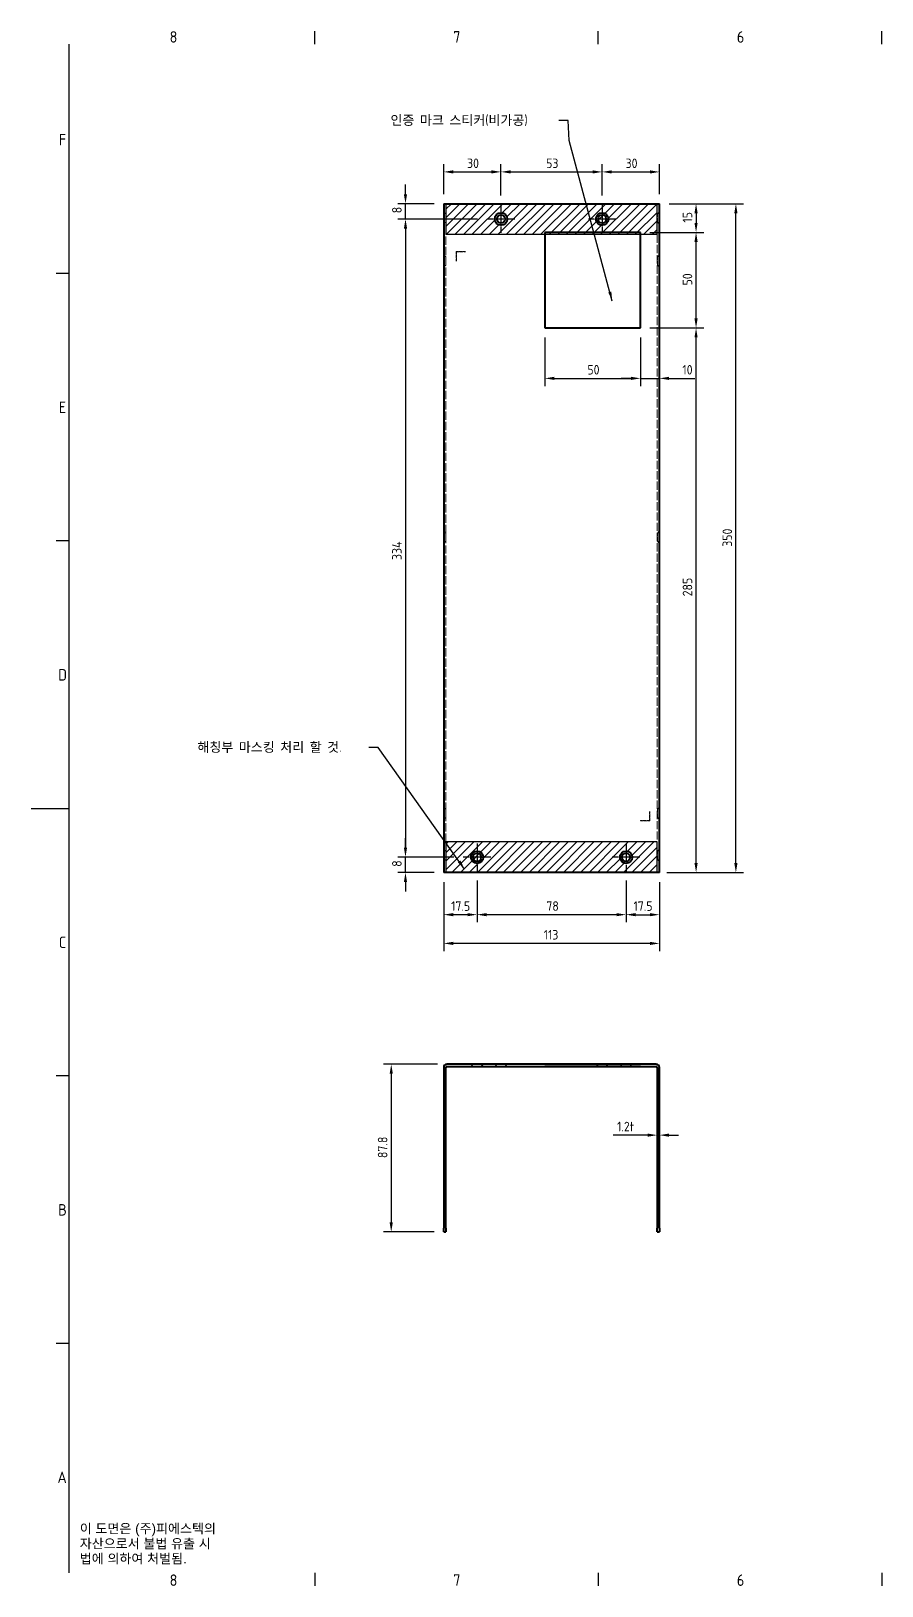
# Model space of a CAD drawing. Header units: millimetres. Extents: x 0 to 1188, y 0 to 840.
# Drawn here: x 0 to 445, y 13 to 827 of the extents above; entities that cross this region are included whole.
import ezdxf

# ---------------------------------------------------------------- set-up
doc = ezdxf.new("R2010")
doc.units = ezdxf.units.MM
doc.header["$LTSCALE"] = 2
doc.linetypes.add('CHAIN', pattern=[0.3543, 0.2362, -0.0295, 0.0591, -0.0295])
doc.linetypes.add('DASHED', pattern=[0.2067, 0.1654, -0.0413])
doc.layers.get('0').update_dxf_attribs({"color": 3, "lineweight": 25})
for name, color, linetype, lineweight in [('가려진 것(ISO)', 2, 'DASHED', 18), ('가시적인 것(ISO)', 3, 'Continuous', 40), ('경계(ISO)', 7, 'Continuous', 25), ('기호(ISO)', 5, 'Continuous', 25), ('스케치 형상(ISO)', 3, 'Continuous', 25), ('중심 표식(ISO)', 1, 'Continuous', 25), ('치수(ISO)', 2, 'Continuous', 25), ('해치(ISO)', 7, 'Continuous', 18)]:
    doc.layers.add(name, color=color, linetype=linetype, lineweight=lineweight)
doc.styles.add('문자 텍스트_PSTEK_POSCO', font='isocp.shx')
doc.styles.add('치수 텍스트_PSTEK_POSCO', font='isocp.shx')
doc.dimstyles.new('치수_PSTEK_POSCO', dxfattribs={"dimscale": 2, "dimtxt": 2.5, "dimasz": 2.5, "dimexe": 2, "dimexo": 2.5, "dimgap": 1, "dimtad": 1, "dimrnd": 1e-08, "dimdsep": 46, "dimtxsty": '치수 텍스트_PSTEK_POSCO', "dimcen": 0.09, "dimdle": 10, "dimclrd": 7, "dimclre": 7, "dimclrt": 2, "dimadec": 1, "dimazin": 2, "dimtfac": 1, "dimtmove": 0, "dimatfit": 3, "dimfxl": 0, "dimtolj": 1, "dimlwd": -1, "dimlwe": -1, "dimarcsym": 0})
doc.dimstyles.new('치수_PSTEK_POSCO$7', dxfattribs={"dimscale": 2, "dimtxt": 2.5, "dimasz": 2.5, "dimexe": 2, "dimexo": 2.5, "dimgap": 1, "dimtad": 1, "dimrnd": 1e-08, "dimdsep": 46, "dimtxsty": '치수 텍스트_PSTEK_POSCO', "dimcen": 0.09, "dimdle": 10, "dimclrd": 7, "dimclre": 7, "dimclrt": 2, "dimadec": 1, "dimazin": 2, "dimtfac": 1, "dimtmove": 0, "dimatfit": 3, "dimfxl": 0, "dimtolj": 1, "dimlwd": -1, "dimlwe": -1, "dimarcsym": 0})
pattern_1 = [(45, (0, 0), (-2.245064, 2.245064), [])]

# ---------------------------------------------------------------- blocks, each defined once
blk = doc.blocks.new('경계 Default Border')
at = {"layer": '경계(ISO)'}
for p, q in [((74.25, 410), (74.25, 413.4)), ((148.5, 410), (148.5, 413.4)), ((222.75, 410), (222.75, 413.4)), ((10, 350), (6.6, 350)), ((10, 280), (6.6, 280)), ((10, 140), (6.6, 140)), ((10, 70), (6.6, 70)), ((74.25, 10), (74.25, 6.6)), ((148.5, 10), (148.5, 6.6)), ((222.75, 10), (222.75, 6.6))]:
    blk.add_line(p, q, dxfattribs=at)
at = {"layer": '경계(ISO)', "flags": 128}
for points in [[(10, 10), (10, 410)], [(0, 210), (10, 210)]]:
    blk.add_lwpolyline(points, dxfattribs=at)
at = {"layer": '경계(ISO)', "color": 2, "char_height": 3, "attachment_point": 7, "style": '문자 텍스트_PSTEK_POSCO'}
for s, insert in [('8', (36.27, 410.37)), ('7', (110.52, 410.39)), ('6', (184.77, 410.37)), ('F', (7.24, 383.5)), ('E', (7.24, 313.47)), ('D', (7.08, 243.47)), ('C', (7.24, 173.47)), ('B', (7.08, 103.47)), ('A', (6.91, 33.49)), ('8', (36.27, 6.57)), ('7', (110.52, 6.59)), ('6', (184.77, 6.57))]:
    blk.add_mtext(s, dxfattribs=dict(at, insert=insert))
blk = doc.blocks.new('*D25')
at = {"layer": 'Defpoints', "color": 0}
for p in [(329.04, 736.46), (319.04, 721.46), (348.19, 721.46)]:
    blk.add_point(p, dxfattribs=at)
at = {"layer": '치수(ISO)', "color": 7}
for p, q in [((334.04, 736.46), (352.19, 736.46)), ((348.19, 731.46), (348.19, 726.46)), ((324.04, 721.46), (352.19, 721.46))]:
    blk.add_line(p, q, dxfattribs=at)
for points in [[(347.35, 731.46), (349.02, 731.46), (348.19, 736.46)], [(347.35, 726.46), (349.02, 726.46), (348.19, 721.46)]]:
    blk.add_solid(points, dxfattribs=at)
at = {"layer": '치수(ISO)', "color": 2, "insert": (343.69, 726.6), "char_height": 5, "attachment_point": 4, "rotation": 90, "style": '치수 텍스트_PSTEK_POSCO'}
blk.add_mtext('\\A1;15', dxfattribs=at)
blk = doc.blocks.new('*D26')
at = {"layer": 'Defpoints', "color": 0}
for p in [(319.04, 721.46), (348.19, 721.46), (319.04, 671.46)]:
    blk.add_point(p, dxfattribs=at)
at = {"layer": '치수(ISO)', "color": 7}
for p, q in [((324.04, 721.46), (352.19, 721.46)), ((348.19, 676.46), (348.19, 716.46)), ((324.04, 671.46), (352.19, 671.46))]:
    blk.add_line(p, q, dxfattribs=at)
for points in [[(347.35, 716.46), (349.02, 716.46), (348.19, 721.46)], [(347.35, 676.46), (349.02, 676.46), (348.19, 671.46)]]:
    blk.add_solid(points, dxfattribs=at)
at = {"layer": '치수(ISO)', "color": 2, "insert": (343.69, 693.7), "char_height": 5, "attachment_point": 4, "rotation": 90, "style": '치수 텍스트_PSTEK_POSCO'}
blk.add_mtext('\\A1;50', dxfattribs=at)
blk = doc.blocks.new('*D27')
at = {"layer": 'Defpoints', "color": 0}
for p in [(269.04, 671.46), (319.04, 671.46), (319.04, 645.07)]:
    blk.add_point(p, dxfattribs=at)
at = {"layer": '치수(ISO)', "color": 7}
for p, q in [((269.04, 666.46), (269.04, 641.07)), ((319.04, 666.46), (319.04, 641.07)), ((274.04, 645.07), (314.04, 645.07))]:
    blk.add_line(p, q, dxfattribs=at)
for points in [[(274.04, 645.91), (274.04, 644.24), (269.04, 645.07)], [(314.04, 645.91), (314.04, 644.24), (319.04, 645.07)]]:
    blk.add_solid(points, dxfattribs=at)
at = {"layer": '치수(ISO)', "color": 2, "insert": (291.28, 649.57), "char_height": 5, "attachment_point": 4, "style": '치수 텍스트_PSTEK_POSCO'}
blk.add_mtext('\\A1;50', dxfattribs=at)
blk = doc.blocks.new('*D37')
at = {"layer": 'Defpoints', "color": 0}
for p in [(319.04, 671.46), (348.19, 671.46), (327.84, 386.46)]:
    blk.add_point(p, dxfattribs=at)
at = {"layer": '치수(ISO)', "color": 7}
for p, q in [((324.04, 671.46), (352.19, 671.46)), ((348.19, 391.46), (348.19, 666.46)), ((332.84, 386.46), (352.19, 386.46))]:
    blk.add_line(p, q, dxfattribs=at)
for points in [[(347.35, 666.46), (349.02, 666.46), (348.19, 671.46)], [(347.35, 391.46), (349.02, 391.46), (348.19, 386.46)]]:
    blk.add_solid(points, dxfattribs=at)
at = {"layer": '치수(ISO)', "color": 2, "insert": (343.69, 530.99), "char_height": 5, "attachment_point": 4, "rotation": 90, "style": '치수 텍스트_PSTEK_POSCO'}
blk.add_mtext('\\A1;285', dxfattribs=at)
blk = doc.blocks.new('*D38')
at = {"layer": 'Defpoints', "color": 0}
for p in [(217.74, 286.17), (188.57, 198.37), (216.04, 198.37)]:
    blk.add_point(p, dxfattribs=at)
at = {"layer": '치수(ISO)', "color": 7}
for p, q in [((212.74, 286.17), (184.57, 286.17)), ((188.57, 281.17), (188.57, 203.37)), ((211.04, 198.37), (184.57, 198.37))]:
    blk.add_line(p, q, dxfattribs=at)
for points in [[(187.74, 281.17), (189.41, 281.17), (188.57, 286.17)], [(187.74, 203.37), (189.41, 203.37), (188.57, 198.37)]]:
    blk.add_solid(points, dxfattribs=at)
at = {"layer": '치수(ISO)', "color": 2, "insert": (184.07, 237.02), "char_height": 5, "attachment_point": 4, "rotation": 90, "style": '치수 텍스트_PSTEK_POSCO'}
blk.add_mtext('\\A1;87.8', dxfattribs=at)
blk = doc.blocks.new('*D40')
at = {"layer": 'Defpoints', "color": 0}
for p in [(233.54, 387.21), (311.54, 387.21), (233.54, 364.41)]:
    blk.add_point(p, dxfattribs=at)
at = {"layer": '치수(ISO)', "color": 7}
for p, q in [((233.54, 382.21), (233.54, 360.41)), ((311.54, 382.21), (311.54, 360.41)), ((306.54, 364.41), (238.54, 364.41))]:
    blk.add_line(p, q, dxfattribs=at)
for points in [[(238.54, 365.24), (238.54, 363.58), (233.54, 364.41)], [(306.54, 365.24), (306.54, 363.58), (311.54, 364.41)]]:
    blk.add_solid(points, dxfattribs=at)
at = {"layer": '치수(ISO)', "color": 2, "insert": (269.79, 368.91), "char_height": 5, "attachment_point": 4, "style": '치수 텍스트_PSTEK_POSCO'}
blk.add_mtext('\\A1;78', dxfattribs=at)
blk = doc.blocks.new('*D41')
at = {"layer": 'Defpoints', "color": 0}
for p in [(216.04, 386.46), (329.04, 386.46), (216.04, 349.38)]:
    blk.add_point(p, dxfattribs=at)
at = {"layer": '치수(ISO)', "color": 7}
for p, q in [((216.04, 381.46), (216.04, 345.38)), ((329.04, 381.46), (329.04, 345.38)), ((324.04, 349.38), (221.04, 349.38))]:
    blk.add_line(p, q, dxfattribs=at)
for points in [[(221.04, 350.21), (221.04, 348.54), (216.04, 349.38)], [(324.04, 350.21), (324.04, 348.54), (329.04, 349.38)]]:
    blk.add_solid(points, dxfattribs=at)
at = {"layer": '치수(ISO)', "color": 2, "insert": (268.42, 353.88), "char_height": 5, "attachment_point": 4, "style": '치수 텍스트_PSTEK_POSCO'}
blk.add_mtext('\\A1;113', dxfattribs=at)
blk = doc.blocks.new('*D42')
at = {"layer": 'Defpoints', "color": 0}
for p in [(311.54, 387.21), (329.04, 386.46), (329.04, 364.41)]:
    blk.add_point(p, dxfattribs=at)
at = {"layer": '치수(ISO)', "color": 7}
for p, q in [((311.54, 382.21), (311.54, 360.41)), ((329.04, 381.46), (329.04, 360.41)), ((316.54, 364.41), (324.04, 364.41))]:
    blk.add_line(p, q, dxfattribs=at)
for points in [[(316.54, 365.24), (316.54, 363.58), (311.54, 364.41)], [(324.04, 365.24), (324.04, 363.58), (329.04, 364.41)]]:
    blk.add_solid(points, dxfattribs=at)
at = {"layer": '치수(ISO)', "color": 2, "insert": (315.43, 368.91), "char_height": 5, "attachment_point": 4, "style": '치수 텍스트_PSTEK_POSCO'}
blk.add_mtext('\\A1;17.5', dxfattribs=at)
blk = doc.blocks.new('*D43')
at = {"layer": 'Defpoints', "color": 0}
for p in [(216.04, 386.46), (233.54, 387.21), (216.04, 364.41)]:
    blk.add_point(p, dxfattribs=at)
at = {"layer": '치수(ISO)', "color": 7}
for p, q in [((216.04, 381.46), (216.04, 360.41)), ((233.54, 382.21), (233.54, 360.41)), ((228.54, 364.41), (221.04, 364.41))]:
    blk.add_line(p, q, dxfattribs=at)
for points in [[(221.04, 365.24), (221.04, 363.58), (216.04, 364.41)], [(228.54, 365.24), (228.54, 363.58), (233.54, 364.41)]]:
    blk.add_solid(points, dxfattribs=at)
at = {"layer": '치수(ISO)', "color": 2, "insert": (219.93, 368.91), "char_height": 5, "attachment_point": 4, "style": '치수 텍스트_PSTEK_POSCO'}
blk.add_mtext('\\A1;17.5', dxfattribs=at)
blk = doc.blocks.new('*D44')
at = {"layer": 'Defpoints', "color": 0}
for p in [(238.79, 728.46), (196.04, 394.46), (226.29, 394.46)]:
    blk.add_point(p, dxfattribs=at)
at = {"layer": '치수(ISO)', "color": 7}
for p, q in [((233.79, 728.46), (192.04, 728.46)), ((196.04, 723.46), (196.04, 399.46)), ((221.29, 394.46), (192.04, 394.46))]:
    blk.add_line(p, q, dxfattribs=at)
for points in [[(195.2, 723.46), (196.87, 723.46), (196.04, 728.46)], [(195.2, 399.46), (196.87, 399.46), (196.04, 394.46)]]:
    blk.add_solid(points, dxfattribs=at)
at = {"layer": '치수(ISO)', "color": 2, "insert": (191.54, 550.01), "char_height": 5, "attachment_point": 4, "rotation": 90, "style": '치수 텍스트_PSTEK_POSCO'}
blk.add_mtext('\\A1;334', dxfattribs=at)
blk = doc.blocks.new('*D45')
at = {"layer": 'Defpoints', "color": 0}
for p in [(196.04, 394.46), (226.29, 394.46), (216.04, 386.46)]:
    blk.add_point(p, dxfattribs=at)
at = {"layer": '치수(ISO)', "color": 7}
for p, q in [((196.04, 399.46), (196.04, 404.46)), ((221.29, 394.46), (192.04, 394.46)), ((196.04, 386.46), (196.04, 394.46)), ((211.04, 386.46), (192.04, 386.46)), ((196.04, 381.46), (196.04, 376.46))]:
    blk.add_line(p, q, dxfattribs=at)
for points in [[(195.2, 399.46), (196.87, 399.46), (196.04, 394.46)], [(195.2, 381.46), (196.87, 381.46), (196.04, 386.46)]]:
    blk.add_solid(points, dxfattribs=at)
at = {"layer": '치수(ISO)', "color": 2, "insert": (191.54, 389.46), "char_height": 5, "attachment_point": 4, "rotation": 90, "style": '치수 텍스트_PSTEK_POSCO'}
blk.add_mtext('\\A1;8', dxfattribs=at)
blk = doc.blocks.new('*D46')
at = {"layer": 'Defpoints', "color": 0}
for p in [(196.04, 736.46), (216.04, 736.46), (238.79, 728.46)]:
    blk.add_point(p, dxfattribs=at)
at = {"layer": '치수(ISO)', "color": 7}
for p, q in [((196.04, 741.46), (196.04, 746.46)), ((211.04, 736.46), (192.04, 736.46)), ((196.04, 728.46), (196.04, 736.46)), ((233.79, 728.46), (192.04, 728.46)), ((196.04, 723.46), (196.04, 718.46))]:
    blk.add_line(p, q, dxfattribs=at)
for points in [[(195.2, 741.46), (196.87, 741.46), (196.04, 736.46)], [(195.2, 723.46), (196.87, 723.46), (196.04, 728.46)]]:
    blk.add_solid(points, dxfattribs=at)
at = {"layer": '치수(ISO)', "color": 2, "insert": (191.54, 731.46), "char_height": 5, "attachment_point": 4, "rotation": 90, "style": '치수 텍스트_PSTEK_POSCO'}
blk.add_mtext('\\A1;8', dxfattribs=at)
blk = doc.blocks.new('*D47')
at = {"layer": 'Defpoints', "color": 0}
for p in [(246.04, 753.11), (216.04, 736.46), (246.04, 735.71)]:
    blk.add_point(p, dxfattribs=at)
at = {"layer": '치수(ISO)', "color": 7}
for p, q in [((216.04, 741.46), (216.04, 757.11)), ((246.04, 740.71), (246.04, 757.11)), ((221.04, 753.11), (241.04, 753.11))]:
    blk.add_line(p, q, dxfattribs=at)
for points in [[(221.04, 753.95), (221.04, 752.28), (216.04, 753.11)], [(241.04, 753.95), (241.04, 752.28), (246.04, 753.11)]]:
    blk.add_solid(points, dxfattribs=at)
at = {"layer": '치수(ISO)', "color": 2, "insert": (228.28, 757.61), "char_height": 5, "attachment_point": 4, "style": '치수 텍스트_PSTEK_POSCO'}
blk.add_mtext('\\A1;30', dxfattribs=at)
blk = doc.blocks.new('*D48')
at = {"layer": 'Defpoints', "color": 0}
for p in [(299.04, 753.11), (246.04, 735.71), (299.04, 735.71)]:
    blk.add_point(p, dxfattribs=at)
at = {"layer": '치수(ISO)', "color": 7}
for p, q in [((246.04, 740.71), (246.04, 757.11)), ((299.04, 740.71), (299.04, 757.11)), ((251.04, 753.11), (294.04, 753.11))]:
    blk.add_line(p, q, dxfattribs=at)
for points in [[(251.04, 753.95), (251.04, 752.28), (246.04, 753.11)], [(294.04, 753.95), (294.04, 752.28), (299.04, 753.11)]]:
    blk.add_solid(points, dxfattribs=at)
at = {"layer": '치수(ISO)', "color": 2, "insert": (269.68, 757.61), "char_height": 5, "attachment_point": 4, "style": '치수 텍스트_PSTEK_POSCO'}
blk.add_mtext('\\A1;53', dxfattribs=at)
blk = doc.blocks.new('*D49')
at = {"layer": 'Defpoints', "color": 0}
for p in [(329.04, 753.11), (299.04, 735.71), (329.04, 736.46)]:
    blk.add_point(p, dxfattribs=at)
at = {"layer": '치수(ISO)', "color": 7}
for p, q in [((299.04, 740.71), (299.04, 757.11)), ((329.04, 741.46), (329.04, 757.11)), ((304.04, 753.11), (324.04, 753.11))]:
    blk.add_line(p, q, dxfattribs=at)
for points in [[(304.04, 753.95), (304.04, 752.28), (299.04, 753.11)], [(324.04, 753.95), (324.04, 752.28), (329.04, 753.11)]]:
    blk.add_solid(points, dxfattribs=at)
at = {"layer": '치수(ISO)', "color": 2, "insert": (311.28, 757.61), "char_height": 5, "attachment_point": 4, "style": '치수 텍스트_PSTEK_POSCO'}
blk.add_mtext('\\A1;30', dxfattribs=at)
blk = doc.blocks.new('*D50')
at = {"layer": 'Defpoints', "color": 0}
for p in [(319.04, 671.46), (329.04, 648.44), (329.04, 645.07)]:
    blk.add_point(p, dxfattribs=at)
at = {"layer": '치수(ISO)', "color": 7}
for p, q in [((319.04, 666.46), (319.04, 641.07)), ((314.04, 645.07), (309.04, 645.07)), ((319.04, 645.07), (329.04, 645.07)), ((334.04, 645.07), (347.54, 645.07))]:
    blk.add_line(p, q, dxfattribs=at)
for points in [[(314.04, 645.91), (314.04, 644.24), (319.04, 645.07)], [(334.04, 645.91), (334.04, 644.24), (329.04, 645.07)]]:
    blk.add_solid(points, dxfattribs=at)
at = {"layer": '치수(ISO)', "color": 2, "insert": (341.04, 649.57), "char_height": 5, "attachment_point": 4, "style": '치수 텍스트_PSTEK_POSCO'}
blk.add_mtext('\\A1;10', dxfattribs=at)
blk = doc.blocks.new('*D51')
at = {"layer": 'Defpoints', "color": 0}
for p in [(329.04, 249.03), (327.84, 242.49), (329.04, 242.49)]:
    blk.add_point(p, dxfattribs=at)
at = {"layer": '치수(ISO)', "color": 7}
for p, q in [((322.84, 249.03), (304.84, 249.03)), ((329.04, 249.03), (327.84, 249.03)), ((334.04, 249.03), (339.04, 249.03))]:
    blk.add_line(p, q, dxfattribs=at)
for points in [[(322.84, 249.86), (322.84, 248.2), (327.84, 249.03)], [(334.04, 249.86), (334.04, 248.2), (329.04, 249.03)]]:
    blk.add_solid(points, dxfattribs=at)
at = {"layer": '치수(ISO)', "color": 2, "insert": (306.84, 253.53), "char_height": 5, "attachment_point": 4, "style": '치수 텍스트_PSTEK_POSCO'}
blk.add_mtext('\\A1;1.2t', dxfattribs=at)
blk = doc.blocks.new('*D52')
at = {"layer": 'Defpoints', "color": 0}
for p in [(329.04, 736.46), (369.04, 736.46), (329.04, 386.46)]:
    blk.add_point(p, dxfattribs=at)
at = {"layer": '치수(ISO)', "color": 7}
for p, q in [((334.04, 736.46), (373.04, 736.46)), ((369.04, 391.46), (369.04, 731.46)), ((334.04, 386.46), (373.04, 386.46))]:
    blk.add_line(p, q, dxfattribs=at)
for points in [[(368.2, 731.46), (369.87, 731.46), (369.04, 736.46)], [(368.2, 391.46), (369.87, 391.46), (369.04, 386.46)]]:
    blk.add_solid(points, dxfattribs=at)
at = {"layer": '치수(ISO)', "color": 2, "insert": (364.54, 556.95), "char_height": 5, "attachment_point": 4, "rotation": 90, "style": '치수 텍스트_PSTEK_POSCO'}
blk.add_mtext('\\A1;350', dxfattribs=at)

msp = doc.modelspace()

# ---------------------------------------------------------------- hatches: boundary and pattern name
at = {"layer": '해치(ISO)'}
h = msp.add_hatch(dxfattribs=at)
h.set_pattern_fill('ANSI31', color=1, scale=25.4, style=0)
h.set_pattern_definition(pattern_1)
edge = h.paths.add_edge_path(flags=0)
edge.add_arc((246.036, 728.456), 3.25, 0, 360)
h.paths.add_polyline_path([(327.836, 736.456), (217.236, 736.456), (217.236, 720.456), (327.836, 720.456)])
h = msp.add_hatch(dxfattribs=at)
h.set_pattern_fill('ANSI31', color=1, scale=25.4, style=0)
h.set_pattern_definition(pattern_1)
edge = h.paths.add_edge_path(flags=0)
edge.add_arc((311.536, 394.456), 3.25, 0, 360)
h.paths.add_polyline_path([(217.236, 386.456), (327.836, 386.456), (327.836, 402.456), (217.236, 402.456)])

# ---------------------------------------------------------------- linework, layer by layer
at = {"layer": '가려진 것(ISO)', "ltscale": 13.025194}
for p, q in [((217.236, 386.456), (217.236, 736.456)), ((327.836, 736.456), (327.836, 386.456))]:
    msp.add_line(p, q, dxfattribs=at)
at = {"layer": '가려진 것(ISO)', "ltscale": 1.481406}
for p, q in [((217.136, 731.106), (216.036, 732.206)), ((217.136, 726.806), (216.036, 725.706)), ((327.936, 731.106), (329.036, 732.206)), ((327.936, 726.806), (329.036, 725.706)), ((217.136, 708.606), (216.036, 709.706)), ((327.936, 708.606), (329.036, 709.706)), ((217.136, 704.306), (216.036, 703.206)), ((327.936, 704.306), (329.036, 703.206)), ((217.136, 564.106), (216.036, 565.206)), ((327.936, 564.106), (329.036, 565.206)), ((217.136, 559.806), (216.036, 558.706)), ((327.936, 559.806), (329.036, 558.706)), ((217.136, 419.606), (216.036, 420.706)), ((217.136, 415.306), (216.036, 414.206)), ((327.936, 419.606), (329.036, 420.706)), ((327.936, 415.306), (329.036, 414.206)), ((217.136, 397.606), (216.036, 398.706)), ((327.936, 397.606), (329.036, 398.706)), ((217.136, 393.306), (216.036, 392.206)), ((327.936, 393.306), (329.036, 392.206)), ((231.386, 285.073), (230.286, 286.173)), ((235.686, 285.073), (236.786, 286.173)), ((243.886, 285.073), (242.786, 286.173)), ((248.186, 285.073), (249.286, 286.173)), ((296.886, 285.073), (295.786, 286.173)), ((301.186, 285.073), (302.286, 286.173)), ((309.386, 285.073), (308.286, 286.173)), ((313.686, 285.073), (314.786, 286.173)), ((217.136, 268.523), (216.036, 269.623)), ((327.936, 268.523), (329.036, 269.623)), ((217.136, 264.223), (216.036, 263.123)), ((327.936, 264.223), (329.036, 263.123)), ((217.136, 225.423), (216.036, 226.523)), ((217.136, 220.523), (216.036, 221.623)), ((217.136, 221.123), (216.036, 220.023)), ((327.936, 225.423), (329.036, 226.523)), ((327.936, 220.523), (329.036, 221.623)), ((327.936, 221.123), (329.036, 220.023)), ((217.136, 216.223), (216.036, 215.123)), ((327.936, 216.223), (329.036, 215.123)), ((217.136, 210.423), (216.036, 211.523)), ((217.136, 206.123), (216.036, 205.023)), ((327.936, 210.423), (329.036, 211.523)), ((327.936, 206.123), (329.036, 205.023))]:
    msp.add_line(p, q, dxfattribs=at)
at = {"layer": '가려진 것(ISO)', "ltscale": 6.432465}
for p, q in [((217.136, 726.806), (217.136, 731.106)), ((327.936, 726.806), (327.936, 731.106)), ((217.136, 704.306), (217.136, 708.606)), ((327.936, 704.306), (327.936, 708.606)), ((217.136, 559.806), (217.136, 564.106)), ((327.936, 559.806), (327.936, 564.106)), ((217.136, 415.306), (217.136, 419.606)), ((327.936, 415.306), (327.936, 419.606)), ((217.136, 393.306), (217.136, 397.606)), ((327.936, 393.306), (327.936, 397.606)), ((235.686, 285.073), (231.386, 285.073)), ((248.186, 285.073), (243.886, 285.073)), ((301.186, 285.073), (296.886, 285.073)), ((313.686, 285.073), (309.386, 285.073)), ((217.136, 264.223), (217.136, 268.523)), ((327.936, 264.223), (327.936, 268.523)), ((217.136, 221.123), (217.136, 225.423)), ((217.136, 216.223), (217.136, 220.523)), ((327.936, 221.123), (327.936, 225.423)), ((327.936, 216.223), (327.936, 220.523)), ((217.136, 206.123), (217.136, 210.423)), ((327.936, 206.123), (327.936, 210.423))]:
    msp.add_line(p, q, dxfattribs=at)
at = {"layer": '가려진 것(ISO)', "ltscale": 0.095135}
for p, q in [((217.136, 731.106), (217.236, 731.106)), ((217.136, 726.806), (217.236, 726.806)), ((327.836, 731.106), (327.936, 731.106)), ((327.836, 726.806), (327.936, 726.806)), ((217.136, 708.606), (217.236, 708.606)), ((327.836, 708.606), (327.936, 708.606)), ((217.136, 704.306), (217.236, 704.306)), ((327.836, 704.306), (327.936, 704.306)), ((217.136, 564.106), (217.236, 564.106)), ((327.836, 564.106), (327.936, 564.106)), ((217.136, 559.806), (217.236, 559.806)), ((327.836, 559.806), (327.936, 559.806)), ((217.136, 419.606), (217.236, 419.606)), ((217.136, 415.306), (217.236, 415.306)), ((327.836, 419.606), (327.936, 419.606)), ((327.836, 415.306), (327.936, 415.306)), ((217.136, 397.606), (217.236, 397.606)), ((217.136, 393.306), (217.236, 393.306)), ((327.836, 397.606), (327.936, 397.606)), ((327.836, 393.306), (327.936, 393.306)), ((222.536, 284.973), (222.536, 285.073)), ((222.736, 284.973), (222.736, 285.073)), ((227.536, 284.973), (227.536, 285.073)), ((231.386, 284.973), (231.386, 285.073)), ((235.686, 284.973), (235.686, 285.073)), ((243.886, 284.973), (243.886, 285.073)), ((248.186, 284.973), (248.186, 285.073)), ((296.886, 284.973), (296.886, 285.073)), ((301.186, 284.973), (301.186, 285.073)), ((309.386, 284.973), (309.386, 285.073)), ((313.686, 284.973), (313.686, 285.073)), ((319.036, 284.973), (319.036, 285.073)), ((323.836, 284.973), (323.836, 285.073)), ((324.036, 284.973), (324.036, 285.073)), ((217.136, 268.523), (217.236, 268.523)), ((327.836, 268.523), (327.936, 268.523)), ((217.136, 264.223), (217.236, 264.223)), ((327.836, 264.223), (327.936, 264.223)), ((217.136, 225.423), (217.236, 225.423)), ((217.136, 221.123), (217.236, 221.123)), ((217.136, 220.523), (217.236, 220.523)), ((327.836, 225.423), (327.936, 225.423)), ((327.836, 221.123), (327.936, 221.123)), ((327.836, 220.523), (327.936, 220.523)), ((217.136, 216.223), (217.236, 216.223)), ((327.836, 216.223), (327.936, 216.223)), ((217.136, 210.423), (217.236, 210.423)), ((217.136, 206.123), (217.236, 206.123)), ((327.836, 210.423), (327.936, 210.423)), ((327.836, 206.123), (327.936, 206.123))]:
    msp.add_line(p, q, dxfattribs=at)
at = {"layer": '가려진 것(ISO)', "ltscale": 4.761642}
for p, q in [((222.536, 711.456), (222.536, 706.456)), ((227.536, 711.456), (222.536, 711.456)), ((324.036, 413.456), (324.036, 418.456)), ((319.036, 413.456), (324.036, 413.456)), ((319.036, 285.073), (324.036, 285.073))]:
    msp.add_line(p, q, dxfattribs=at)
at = {"layer": '가려진 것(ISO)', "ltscale": 4.571172}
for p, q in [((222.736, 711.256), (227.536, 711.256)), ((222.736, 706.456), (222.736, 711.256)), ((323.836, 418.456), (323.836, 413.656)), ((323.836, 413.656), (319.036, 413.656)), ((222.736, 285.073), (227.536, 285.073))]:
    msp.add_line(p, q, dxfattribs=at)
at = {"layer": '가려진 것(ISO)', "ltscale": 0.19037}
for p, q in [((227.536, 711.256), (227.536, 711.456)), ((222.536, 706.456), (222.736, 706.456)), ((324.036, 418.456), (323.836, 418.456)), ((319.036, 413.656), (319.036, 413.456)), ((222.536, 285.073), (222.736, 285.073))]:
    msp.add_line(p, q, dxfattribs=at)
at = {"layer": '가시적인 것(ISO)'}
for p, q in [((216.036, 736.456), (217.736, 736.456)), ((216.036, 736.456), (216.036, 386.456)), ((217.736, 736.456), (327.336, 736.456)), ((327.336, 736.456), (329.036, 736.456)), ((329.036, 386.456), (329.036, 736.456)), ((269.036, 721.456), (269.036, 671.456)), ((319.036, 721.456), (269.036, 721.456)), ((319.036, 671.456), (319.036, 721.456)), ((269.036, 671.456), (319.036, 671.456)), ((217.736, 386.456), (216.036, 386.456)), ((327.336, 386.456), (217.736, 386.456)), ((329.036, 386.456), (327.336, 386.456)), ((327.336, 286.173), (217.736, 286.173)), ((217.736, 284.973), (327.336, 284.973)), ((269.036, 286.173), (269.036, 286.223)), ((269.036, 286.223), (319.036, 286.223)), ((319.036, 286.173), (319.036, 286.223)), ((216.036, 284.473), (216.036, 200.373)), ((217.236, 200.373), (217.236, 284.473)), ((327.836, 284.473), (327.836, 200.373)), ((329.036, 200.373), (329.036, 284.473)), ((216.036, 198.373), (216.036, 200.373)), ((216.036, 198.373), (217.236, 198.373)), ((217.236, 200.373), (217.236, 198.373)), ((327.836, 198.373), (327.836, 200.373)), ((327.836, 198.373), (329.036, 198.373)), ((329.036, 200.373), (329.036, 198.373))]:
    msp.add_line(p, q, dxfattribs=at)
for centre, radius in [((246.036, 728.456), 3.25), ((246.036, 728.456), 2.15), ((299.036, 728.456), 3.25), ((299.036, 728.456), 2.15), ((233.536, 394.456), 3.25), ((233.536, 394.456), 2.15), ((311.536, 394.456), 3.25), ((311.536, 394.456), 2.15)]:
    msp.add_circle(centre, radius, dxfattribs=at)
for centre, radius, start, end in [((217.736, 284.473), 1.7, 90, 180), ((217.736, 284.473), 0.5, 90, 180), ((327.336, 284.473), 1.7, 0, 90), ((327.336, 284.473), 0.5, 0, 90)]:
    msp.add_arc(centre, radius, start, end, dxfattribs=at)
at = {"layer": '스케치 형상(ISO)'}
for p, q in [((327.836, 736.456), (217.236, 736.456)), ((217.236, 736.456), (217.236, 720.456)), ((327.836, 720.456), (327.836, 736.456)), ((217.236, 720.456), (327.836, 720.456)), ((327.836, 402.456), (217.236, 402.456)), ((217.236, 402.456), (217.236, 386.456)), ((327.836, 386.456), (327.836, 402.456)), ((217.236, 386.456), (327.836, 386.456))]:
    msp.add_line(p, q, dxfattribs=at)
at = {"layer": '중심 표식(ISO)', "linetype": 'CHAIN', "ltscale": 8.056153}
for p, q in [((246.036, 735.706), (246.036, 721.206)), ((299.036, 735.706), (299.036, 721.206)), ((253.286, 728.456), (238.786, 728.456)), ((306.286, 728.456), (291.786, 728.456)), ((233.536, 401.706), (233.536, 387.206)), ((311.536, 401.706), (311.536, 387.206)), ((240.786, 394.456), (226.286, 394.456)), ((318.786, 394.456), (304.286, 394.456))]:
    msp.add_line(p, q, dxfattribs=at)

# ---------------------------------------------------------------- block references
at = {"xscale": 2, "yscale": 2, "zscale": 2}
msp.add_blockref('경계 Default Border', (0, 0), dxfattribs=at)

# ---------------------------------------------------------------- texts
at = {"layer": '기호(ISO)', "color": 2, "char_height": 5, "attachment_point": 4, "style": '치수 텍스트_PSTEK_POSCO'}
for s, insert, width in [('{\\fISOCP|b0|i0;\\H5.0000;인증 마크 스티커(비가공)}', (188.179, 779.934), 86.06674), ('{\\fISOCP|b0|i0;\\H5.0000;해칭부 마스킹 처리 할 것.}', (87.09, 451.86), 87.72943)]:
    msp.add_mtext(s, dxfattribs=dict(at, insert=insert, width=width))
at = {"layer": '기호(ISO)', "color": 2, "insert": (25.51, 35.029), "char_height": 5, "width": 78.61221, "attachment_point": 4, "line_spacing_factor": 0.944221, "style": '문자 텍스트_PSTEK_POSCO'}
msp.add_mtext('{\\fArial|b0|i0;\\H5.0000;이 도면은 (주)피에스텍의\\P자산으로서 불법 유출 시 \\P법에 의하여 처벌됨.}', dxfattribs=at)

# ---------------------------------------------------------------- dimensions: what is measured, and where the dimension line sits
at = {"layer": '치수(ISO)', "color": 7}
for base, p1, p2, angle, override, picture, middle in [((246.036, 753.114), (216.036, 736.456), (246.036, 735.706), 180, {"dimdec": 2, "dimtp": 0, "dimtm": 0, "dimtdec": 2, "dimtofl": 0, "dimatfit": 1}, '*D47', (231.036, 753.114)), ((299.036, 753.114), (246.036, 735.706), (299.036, 735.706), 180, {"dimdec": 2, "dimtp": 0, "dimtm": 0, "dimtdec": 2, "dimtofl": 0, "dimatfit": 1}, '*D48', (272.536, 753.114)), ((329.036, 753.114), (299.036, 735.706), (329.036, 736.456), 180, {"dimdec": 2, "dimtp": 0, "dimtm": 0, "dimtdec": 2, "dimtofl": 0, "dimatfit": 1}, '*D49', (314.036, 753.114)), ((196.036, 736.456), (238.786, 728.456), (216.036, 736.456), 90, {"dimdec": 2, "dimtp": 0, "dimtm": 0, "dimtdec": 2, "dimtofl": 1, "dimatfit": 1}, '*D46', (196.036, 732.456)), ((348.186, 721.456), (329.036, 736.456), (319.036, 721.456), 90, {"dimdec": 2, "dimtp": 0, "dimtm": 0, "dimtdec": 2, "dimtofl": 0, "dimatfit": 1}, '*D25', (348.186, 728.956)), ((369.036, 736.456), (329.036, 386.456), (329.036, 736.456), 90, {"dimdec": 2, "dimtp": 0, "dimtm": 0, "dimtdec": 2, "dimtofl": 0, "dimatfit": 1}, '*D52', (369.036, 561.456)), ((196.036, 394.456), (238.786, 728.456), (226.286, 394.456), 90, {"dimdec": 2, "dimtp": 0, "dimtm": 0, "dimtdec": 2, "dimtofl": 0, "dimatfit": 1}, '*D44', (196.036, 554.756)), ((348.186, 721.456), (319.036, 671.456), (319.036, 721.456), 90, {"dimdec": 2, "dimtp": 0, "dimtm": 0, "dimtdec": 2, "dimtofl": 0, "dimatfit": 1}, '*D26', (348.186, 696.456)), ((319.036, 645.073), (269.036, 671.456), (319.036, 671.456), 180, {"dimdec": 2, "dimtp": 0, "dimtm": 0, "dimtdec": 2, "dimtofl": 0, "dimatfit": 1}, '*D27', (294.036, 645.073)), ((348.186, 671.456), (327.836, 386.456), (319.036, 671.456), 90, {"dimdec": 2, "dimtp": 0, "dimtm": 0, "dimtdec": 2, "dimtofl": 0, "dimatfit": 1}, '*D37', (348.186, 535.656)), ((196.036, 394.456), (216.036, 386.456), (226.286, 394.456), 90, {"dimdec": 2, "dimtp": 0, "dimtm": 0, "dimtdec": 2, "dimtofl": 1, "dimatfit": 1}, '*D45', (196.036, 390.456)), ((216.036, 364.411), (233.536, 387.206), (216.036, 386.456), 180, {"dimdec": 2, "dimtp": 0, "dimtm": 0, "dimtdec": 2, "dimtofl": 0, "dimatfit": 1}, '*D43', (224.786, 364.411)), ((233.536, 364.411), (311.536, 387.206), (233.536, 387.206), 180, {"dimdec": 2, "dimtp": 0, "dimtm": 0, "dimtdec": 2, "dimtofl": 0, "dimatfit": 1}, '*D40', (272.536, 364.411)), ((329.036, 364.411), (311.536, 387.206), (329.036, 386.456), 180, {"dimdec": 2, "dimtp": 0, "dimtm": 0, "dimtdec": 2, "dimtofl": 0, "dimatfit": 1}, '*D42', (320.286, 364.411)), ((188.572, 198.373), (217.736, 286.173), (216.036, 198.373), 90, {"dimdec": 2, "dimtp": 0, "dimtm": 0, "dimtdec": 2, "dimtofl": 0, "dimatfit": 1}, '*D38', (188.572, 242.273))]:
    dim = msp.add_linear_dim(base=base, p1=p1, p2=p2, angle=angle, dimstyle='치수_PSTEK_POSCO', override=override, dxfattribs=at)
    dim.commit()
    dim.dimension.update_dxf_attribs({"geometry": picture, "text_midpoint": middle, "dimtype": 160})
for base, p1, p2, override, picture, middle in [((329.036, 645.073), (319.036, 671.456), (329.036, 648.442), {"dimdec": 2, "dimse2": 1, "dimtp": 0, "dimtm": 0, "dimtdec": 2, "dimtofl": 1, "dimatfit": 1}, '*D50', (343.288, 645.073)), ((216.036, 349.377), (329.036, 386.456), (216.036, 386.456), {"dimdec": 2, "dimtp": 0, "dimtm": 0, "dimtdec": 2, "dimtofl": 0, "dimatfit": 1}, '*D41', (272.027, 349.377))]:
    dim = msp.add_linear_dim(base=base, p1=p1, p2=p2, dimstyle='치수_PSTEK_POSCO', override=override, dxfattribs=at)
    dim.commit()
    dim.dimension.update_dxf_attribs({"geometry": picture, "text_midpoint": middle, "dimtype": 160})
dim = msp.add_linear_dim(base=(329.036, 249.03), p1=(327.836, 242.495), p2=(329.036, 242.495), angle=180, text='<>t', dimstyle='치수_PSTEK_POSCO', override={"dimdec": 2, "dimse1": 1, "dimse2": 1, "dimtp": 0, "dimtm": 0, "dimtdec": 2, "dimtofl": 1, "dimatfit": 1}, dxfattribs=at)
dim.commit()
dim.dimension.update_dxf_attribs({"geometry": '*D51', "text_midpoint": (311.336, 249.03), "dimtype": 160})

# ---------------------------------------------------------------- leaders
at = {"layer": '기호(ISO)', "color": 7, "annotation_type": 0, "has_hookline": 1, "hookline_direction": 1}
for points, text_width in [([(304.327, 685.424), (281.792, 769.524), (281.246, 779.934), (276.246, 779.934)], 75.443), ([(227.022, 388.183), (181.819, 451.86), (176.819, 451.86)], 77.265)]:
    msp.add_leader(points, dimstyle='치수_PSTEK_POSCO$7', override={"dimtad": 0}, dxfattribs=dict(at, text_width=text_width))

doc.saveas('drawing.dxf')
